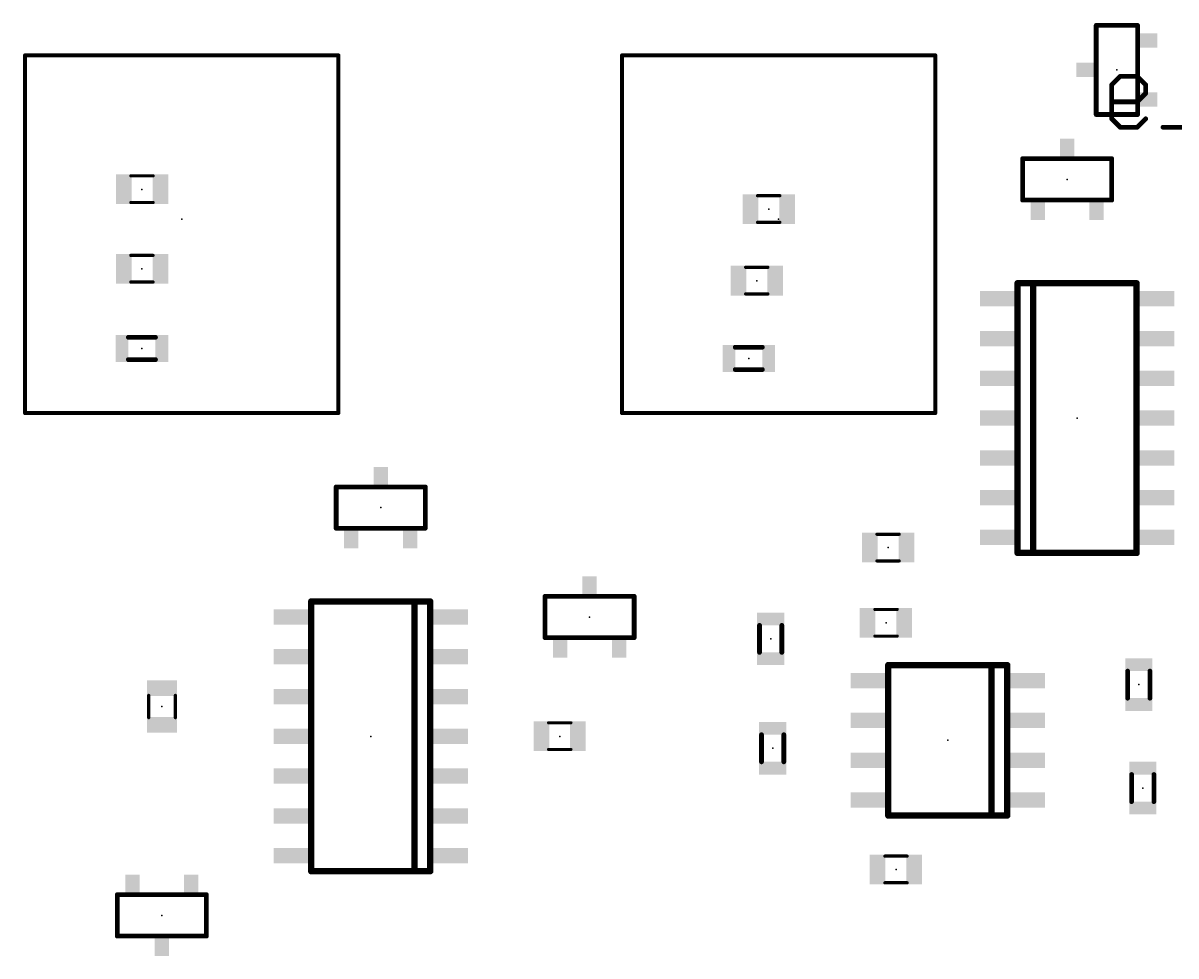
# Model space of a CAD drawing. Extents: x -0.2 to 4.76, y 0.34 to 5.06.
# Drawn here: x 1.901 to 3.349, y 1.624 to 2.796 of the extents above; entities that cross this region are included whole.
import ezdxf

# ---------------------------------------------------------------- set-up
doc = ezdxf.new("R2010")
doc.units = 0
for name, color, linetype in [('21', 253, 'CONTINUOUS'), ('22', 253, 'CONTINUOUS'), ('23', 7, 'CONTINUOUS'), ('24', 7, 'CONTINUOUS'), ('51', 253, 'CONTINUOUS'), ('52', 253, 'CONTINUOUS')]:
    doc.layers.add(name, color=color, linetype=linetype)

# ---------------------------------------------------------------- blocks, each defined once
blk = doc.blocks.new('RECT')
blk.add_solid([(-0.5, -0.5), (0.5, -0.5), (-0.5, 0.5), (0.5, 0.5)])

msp = doc.modelspace()

# ---------------------------------------------------------------- linework, layer by layer
at = {"layer": '21'}
for points, const_width in [([(3.249, 2.7935), (3.281, 2.7935)], 0.006), ([(3.249, 2.7715), (3.249, 2.7935)], 0.006), ([(1.90315, 2.55), (1.90315, 2.755906)], 0.005), ([(1.90315, 2.755906), (2.29685, 2.755906)], 0.005), ([(2.29685, 2.755906), (2.29685, 2.55)], 0.005), ([(2.65315, 2.55), (2.65315, 2.755906)], 0.005), ([(2.65315, 2.755906), (3.04685, 2.755906)], 0.005), ([(3.04685, 2.755906), (3.04685, 2.55)], 0.005), ([(3.249, 2.6815), (3.249, 2.7035)], 0.006), ([(3.281, 2.6815), (3.249, 2.6815)], 0.006), ([(3.1565, 2.594), (3.1565, 2.626)], 0.006), ([(3.1565, 2.626), (3.1785, 2.626)], 0.006), ([(3.2465, 2.626), (3.2685, 2.626)], 0.006), ([(3.2685, 2.626), (3.2685, 2.594)], 0.006), ([(1.90315, 2.306299), (1.90315, 2.55)], 0.005), ([(2.29685, 2.55), (2.29685, 2.306299)], 0.005), ([(2.65315, 2.306299), (2.65315, 2.55)], 0.005), ([(3.04685, 2.55), (3.04685, 2.306299)], 0.005), ([(2.29685, 2.306299), (1.90315, 2.306299)], 0.005), ([(3.04685, 2.306299), (2.65315, 2.306299)], 0.005), ([(2.294, 2.1815), (2.294, 2.2135)], 0.006), ([(2.294, 2.2135), (2.316, 2.2135)], 0.006), ([(2.384, 2.2135), (2.406, 2.2135)], 0.006), ([(2.406, 2.2135), (2.406, 2.1815)], 0.006), ([(2.5565, 2.044), (2.5565, 2.076)], 0.006), ([(2.5565, 2.076), (2.5785, 2.076)], 0.006), ([(2.6465, 2.076), (2.6685, 2.076)], 0.006), ([(2.6685, 2.076), (2.6685, 2.044)], 0.006), ([(2.019, 1.649), (2.019, 1.681)], 0.006), ([(2.131, 1.681), (2.131, 1.649)], 0.006), ([(2.041, 1.649), (2.019, 1.649)], 0.006), ([(2.131, 1.649), (2.109, 1.649)], 0.006)]:
    msp.add_lwpolyline(points, dxfattribs=dict(at, const_width=const_width))
for points, const_width in [([(3.249, 2.795, 1), (3.249, 2.792)], 0.003), ([(3.2505, 2.7935, 1), (3.2475, 2.7935)], 0.003), ([(3.281, 2.792, 1), (3.281, 2.795)], 0.003), ([(3.2475, 2.7715, 1), (3.2505, 2.7715)], 0.003), ([(1.9044, 2.755906, 1), (1.9019, 2.755906)], 0.0025), ([(1.90315, 2.757156, 1), (1.90315, 2.754656)], 0.0025), ([(2.2981, 2.755906, 1), (2.2956, 2.755906)], 0.0025), ([(2.29685, 2.754656, 1), (2.29685, 2.757156)], 0.0025), ([(2.6544, 2.755906, 1), (2.6519, 2.755906)], 0.0025), ([(2.65315, 2.757156, 1), (2.65315, 2.754656)], 0.0025), ([(3.0481, 2.755906, 1), (3.0456, 2.755906)], 0.0025), ([(3.04685, 2.754656, 1), (3.04685, 2.757156)], 0.0025), ([(3.2505, 2.7035, 1), (3.2475, 2.7035)], 0.003), ([(3.249, 2.683, 1), (3.249, 2.68)], 0.003), ([(3.2475, 2.6815, 1), (3.2505, 2.6815)], 0.003), ([(3.281, 2.68, 1), (3.281, 2.683)], 0.003), ([(3.158, 2.626, 1), (3.155, 2.626)], 0.003), ([(3.1565, 2.6275, 1), (3.1565, 2.6245)], 0.003), ([(3.1785, 2.6245, 1), (3.1785, 2.6275)], 0.003), ([(3.2465, 2.6275, 1), (3.2465, 2.6245)], 0.003), ([(3.27, 2.626, 1), (3.267, 2.626)], 0.003), ([(3.2685, 2.6245, 1), (3.2685, 2.6275)], 0.003), ([(3.155, 2.594, 1), (3.158, 2.594)], 0.003), ([(3.267, 2.594, 1), (3.27, 2.594)], 0.003), ([(1.9044, 2.55, 1), (1.9019, 2.55)], 0.0025), ([(1.9019, 2.55, 1), (1.9044, 2.55)], 0.0025), ([(2.2981, 2.55, 1), (2.2956, 2.55)], 0.0025), ([(2.2956, 2.55, 1), (2.2981, 2.55)], 0.0025), ([(2.6544, 2.55, 1), (2.6519, 2.55)], 0.0025), ([(2.6519, 2.55, 1), (2.6544, 2.55)], 0.0025), ([(3.0481, 2.55, 1), (3.0456, 2.55)], 0.0025), ([(3.0456, 2.55, 1), (3.0481, 2.55)], 0.0025), ([(1.90315, 2.307549, 1), (1.90315, 2.305049)], 0.0025), ([(1.9019, 2.306299, 1), (1.9044, 2.306299)], 0.0025), ([(2.2956, 2.306299, 1), (2.2981, 2.306299)], 0.0025), ([(2.29685, 2.305049, 1), (2.29685, 2.307549)], 0.0025), ([(2.65315, 2.307549, 1), (2.65315, 2.305049)], 0.0025), ([(2.6519, 2.306299, 1), (2.6544, 2.306299)], 0.0025), ([(3.0456, 2.306299, 1), (3.0481, 2.306299)], 0.0025), ([(3.04685, 2.305049, 1), (3.04685, 2.307549)], 0.0025), ([(2.2955, 2.2135, 1), (2.2925, 2.2135)], 0.003), ([(2.294, 2.215, 1), (2.294, 2.212)], 0.003), ([(2.316, 2.212, 1), (2.316, 2.215)], 0.003), ([(2.384, 2.215, 1), (2.384, 2.212)], 0.003), ([(2.4075, 2.2135, 1), (2.4045, 2.2135)], 0.003), ([(2.406, 2.212, 1), (2.406, 2.215)], 0.003), ([(2.2925, 2.1815, 1), (2.2955, 2.1815)], 0.003), ([(2.4045, 2.1815, 1), (2.4075, 2.1815)], 0.003), ([(2.558, 2.076, 1), (2.555, 2.076)], 0.003), ([(2.5565, 2.0775, 1), (2.5565, 2.0745)], 0.003), ([(2.5785, 2.0745, 1), (2.5785, 2.0775)], 0.003), ([(2.6465, 2.0775, 1), (2.6465, 2.0745)], 0.003), ([(2.67, 2.076, 1), (2.667, 2.076)], 0.003), ([(2.6685, 2.0745, 1), (2.6685, 2.0775)], 0.003), ([(2.555, 2.044, 1), (2.558, 2.044)], 0.003), ([(2.667, 2.044, 1), (2.67, 2.044)], 0.003), ([(2.0205, 1.681, 1), (2.0175, 1.681)], 0.003), ([(2.1325, 1.681, 1), (2.1295, 1.681)], 0.003), ([(2.019, 1.6505, 1), (2.019, 1.6475)], 0.003), ([(2.041, 1.6475, 1), (2.041, 1.6505)], 0.003), ([(2.109, 1.6505, 1), (2.109, 1.6475)], 0.003), ([(2.131, 1.6475, 1), (2.131, 1.6505)], 0.003), ([(2.0175, 1.649, 1), (2.0205, 1.649)], 0.003), ([(2.1295, 1.649, 1), (2.1325, 1.649)], 0.003)]:
    msp.add_lwpolyline(points, format="xyb", dxfattribs=dict(at, const_width=const_width))
at = {"layer": '22', "const_width": 0.006}
for points in [[(3.268535, 2.718879), (3.279211, 2.729555)], [(3.279211, 2.729555), (3.300562, 2.729555)], [(3.300562, 2.729555), (3.311238, 2.718879)], [(3.268535, 2.676176), (3.268535, 2.718879)], [(3.311238, 2.708203), (3.300562, 2.697527)], [(3.311238, 2.718879), (3.311238, 2.708203)], [(3.300562, 2.697527), (3.268535, 2.697527)], [(3.279211, 2.6655), (3.268535, 2.676176)], [(3.300562, 2.6655), (3.279211, 2.6655)], [(3.311238, 2.676176), (3.300562, 2.6655)], [(3.375693, 2.6655), (3.33299, 2.6655)]]:
    msp.add_lwpolyline(points, dxfattribs=at)
at = {"layer": '22', "const_width": 0.003}
for points in [[(3.279211, 2.731055, 1), (3.279211, 2.728055)], [(3.280271, 2.728494, 1), (3.27815, 2.730615)], [(3.301623, 2.730615, 1), (3.299501, 2.728494)], [(3.300562, 2.728055, 1), (3.300562, 2.731055)], [(3.267474, 2.71994, 1), (3.269595, 2.717818)], [(3.270035, 2.718879, 1), (3.267035, 2.718879)], [(3.312738, 2.718879, 1), (3.309738, 2.718879)], [(3.309738, 2.708203, 1), (3.312738, 2.708203)], [(3.310177, 2.717818, 1), (3.312298, 2.71994)], [(3.312298, 2.707142, 1), (3.310177, 2.709264)], [(3.268535, 2.699027, 1), (3.268535, 2.696027)], [(3.299501, 2.698588, 1), (3.301623, 2.696467)], [(3.300562, 2.696027, 1), (3.300562, 2.699027)], [(3.269595, 2.677236, 1), (3.267474, 2.675115)], [(3.267035, 2.676176, 1), (3.270035, 2.676176)], [(3.279211, 2.667, 1), (3.279211, 2.664)], [(3.27815, 2.664439, 1), (3.280271, 2.666561)], [(3.299501, 2.666561, 1), (3.301623, 2.664439)], [(3.300562, 2.664, 1), (3.300562, 2.667)], [(3.312298, 2.675115, 1), (3.310177, 2.677236)], [(3.33299, 2.667, 1), (3.33299, 2.664)]]:
    msp.add_lwpolyline(points, format="xyb", dxfattribs=at)
at = {"layer": '23'}
for p in [(3.275, 2.7375), (3.2125, 2.6), (2.1, 2.55), (2.85, 2.55), (3.225, 2.3), (2.35, 2.1875), (2.9875, 2.1375), (2.6125, 2.05), (2.985, 2.0425), (2.84, 2.0225), (3.3025, 1.965), (2.075, 1.9375), (2.3375, 1.9), (2.575, 1.9), (2.8425, 1.885), (3.0625, 1.895), (3.3075, 1.835), (2.9975, 1.7325), (2.075, 1.675)]:
    msp.add_point(p, dxfattribs=at)
at = {"layer": '24'}
for p in [(2.05, 2.5875), (2.8375, 2.5625), (2.05, 2.4875), (2.8225, 2.4725), (2.05, 2.3875), (2.8125, 2.375)]:
    msp.add_point(p, dxfattribs=at)
at = {"layer": '51'}
for points, const_width in [([(3.249, 2.7935), (3.301, 2.7935)], 0.006), ([(3.249, 2.6815), (3.249, 2.7935)], 0.006), ([(3.301, 2.7935), (3.301, 2.6815)], 0.006), ([(3.301, 2.6815), (3.249, 2.6815)], 0.006), ([(3.1565, 2.574), (3.1565, 2.626)], 0.006), ([(3.1565, 2.626), (3.2685, 2.626)], 0.006), ([(3.2685, 2.626), (3.2685, 2.574)], 0.006), ([(3.2685, 2.574), (3.1565, 2.574)], 0.006), ([(3.150197, 2.130512), (3.150197, 2.469488)], 0.008), ([(3.150197, 2.469488), (3.169882, 2.469488)], 0.008), ([(3.169882, 2.469488), (3.299803, 2.469488)], 0.008), ([(3.169882, 2.130512), (3.169882, 2.469488)], 0.008), ([(3.299803, 2.469488), (3.299803, 2.130512)], 0.008), ([(2.294, 2.1615), (2.294, 2.2135)], 0.006), ([(2.294, 2.2135), (2.406, 2.2135)], 0.006), ([(2.406, 2.2135), (2.406, 2.1615)], 0.006), ([(2.406, 2.1615), (2.294, 2.1615)], 0.006), ([(3.001516, 2.153996), (2.973484, 2.153996)], 0.004), ([(3.169882, 2.130512), (3.150197, 2.130512)], 0.008), ([(3.299803, 2.130512), (3.169882, 2.130512)], 0.008), ([(3.001516, 2.120492), (2.973484, 2.120492)], 0.004), ([(2.262697, 2.069488), (2.392618, 2.069488)], 0.008), ([(2.262697, 1.730512), (2.262697, 2.069488)], 0.008), ([(2.392618, 2.069488), (2.392618, 1.730512)], 0.008), ([(2.392618, 2.069488), (2.412303, 2.069488)], 0.008), ([(2.412303, 2.069488), (2.412303, 1.730512)], 0.008), ([(2.5565, 2.024), (2.5565, 2.076)], 0.006), ([(2.5565, 2.076), (2.6685, 2.076)], 0.006), ([(2.6685, 2.076), (2.6685, 2.024)], 0.006), ([(2.970984, 2.059508), (2.999016, 2.059508)], 0.004), ([(2.825984, 2.039508), (2.825984, 2.005492)], 0.006), ([(2.854016, 2.005492), (2.854016, 2.039508)], 0.006), ([(2.970984, 2.026004), (2.999016, 2.026004)], 0.004), ([(2.6685, 2.024), (2.5565, 2.024)], 0.006), ([(2.987697, 1.989488), (3.117618, 1.989488)], 0.008), ([(2.987697, 1.800512), (2.987697, 1.989488)], 0.008), ([(3.117618, 1.989488), (3.137303, 1.989488)], 0.008), ([(3.117618, 1.989488), (3.117618, 1.800512)], 0.008), ([(3.137303, 1.989488), (3.137303, 1.800512)], 0.008), ([(3.288484, 1.982008), (3.288484, 1.947992)], 0.006), ([(3.316516, 1.947992), (3.316516, 1.982008)], 0.006), ([(2.058504, 1.951516), (2.058504, 1.923484)], 0.004), ([(2.092008, 1.951516), (2.092008, 1.923484)], 0.004), ([(2.560984, 1.917008), (2.589016, 1.917008)], 0.004), ([(2.828484, 1.902008), (2.828484, 1.867992)], 0.006), ([(2.856516, 1.867992), (2.856516, 1.902008)], 0.006), ([(2.560984, 1.883504), (2.589016, 1.883504)], 0.004), ([(3.293484, 1.852008), (3.293484, 1.817992)], 0.006), ([(3.321516, 1.817992), (3.321516, 1.852008)], 0.006), ([(3.117618, 1.800512), (2.987697, 1.800512)], 0.008), ([(3.137303, 1.800512), (3.117618, 1.800512)], 0.008), ([(2.983484, 1.749508), (3.011516, 1.749508)], 0.004), ([(2.392618, 1.730512), (2.262697, 1.730512)], 0.008), ([(2.412303, 1.730512), (2.392618, 1.730512)], 0.008), ([(2.983484, 1.716004), (3.011516, 1.716004)], 0.004), ([(2.019, 1.649), (2.019, 1.701)], 0.006), ([(2.019, 1.701), (2.131, 1.701)], 0.006), ([(2.131, 1.701), (2.131, 1.649)], 0.006), ([(2.131, 1.649), (2.019, 1.649)], 0.006)]:
    msp.add_lwpolyline(points, dxfattribs=dict(at, const_width=const_width))
for points, const_width in [([(3.249, 2.795, 1), (3.249, 2.792)], 0.003), ([(3.2505, 2.7935, 1), (3.2475, 2.7935)], 0.003), ([(3.3025, 2.7935, 1), (3.2995, 2.7935)], 0.003), ([(3.301, 2.792, 1), (3.301, 2.795)], 0.003), ([(3.249, 2.683, 1), (3.249, 2.68)], 0.003), ([(3.2475, 2.6815, 1), (3.2505, 2.6815)], 0.003), ([(3.2995, 2.6815, 1), (3.3025, 2.6815)], 0.003), ([(3.301, 2.68, 1), (3.301, 2.683)], 0.003), ([(3.158, 2.626, 1), (3.155, 2.626)], 0.003), ([(3.1565, 2.6275, 1), (3.1565, 2.6245)], 0.003), ([(3.27, 2.626, 1), (3.267, 2.626)], 0.003), ([(3.2685, 2.6245, 1), (3.2685, 2.6275)], 0.003), ([(3.1565, 2.5755, 1), (3.1565, 2.5725)], 0.003), ([(3.155, 2.574, 1), (3.158, 2.574)], 0.003), ([(3.267, 2.574, 1), (3.27, 2.574)], 0.003), ([(3.2685, 2.5725, 1), (3.2685, 2.5755)], 0.003), ([(3.152197, 2.469488, 1), (3.148197, 2.469488)], 0.004), ([(3.150197, 2.471488, 1), (3.150197, 2.467488)], 0.004), ([(3.169882, 2.471488, 1), (3.169882, 2.467488)], 0.004), ([(3.171882, 2.469488, 1), (3.167882, 2.469488)], 0.004), ([(3.169882, 2.467488, 1), (3.169882, 2.471488)], 0.004), ([(3.301803, 2.469488, 1), (3.297803, 2.469488)], 0.004), ([(3.299803, 2.467488, 1), (3.299803, 2.471488)], 0.004), ([(2.2955, 2.2135, 1), (2.2925, 2.2135)], 0.003), ([(2.294, 2.215, 1), (2.294, 2.212)], 0.003), ([(2.4075, 2.2135, 1), (2.4045, 2.2135)], 0.003), ([(2.406, 2.212, 1), (2.406, 2.215)], 0.003), ([(2.294, 2.163, 1), (2.294, 2.16)], 0.003), ([(2.2925, 2.1615, 1), (2.2955, 2.1615)], 0.003), ([(2.4045, 2.1615, 1), (2.4075, 2.1615)], 0.003), ([(2.406, 2.16, 1), (2.406, 2.163)], 0.003), ([(2.973484, 2.154996, 1), (2.973484, 2.152996)], 0.002), ([(3.001516, 2.152996, 1), (3.001516, 2.154996)], 0.002), ([(3.150197, 2.132512, 1), (3.150197, 2.128512)], 0.004), ([(3.148197, 2.130512, 1), (3.152197, 2.130512)], 0.004), ([(3.169882, 2.132512, 1), (3.169882, 2.128512)], 0.004), ([(3.167882, 2.130512, 1), (3.171882, 2.130512)], 0.004), ([(3.169882, 2.128512, 1), (3.169882, 2.132512)], 0.004), ([(3.297803, 2.130512, 1), (3.301803, 2.130512)], 0.004), ([(3.299803, 2.128512, 1), (3.299803, 2.132512)], 0.004), ([(2.973484, 2.121492, 1), (2.973484, 2.119492)], 0.002), ([(3.001516, 2.119492, 1), (3.001516, 2.121492)], 0.002), ([(2.262697, 2.071488, 1), (2.262697, 2.067488)], 0.004), ([(2.264697, 2.069488, 1), (2.260697, 2.069488)], 0.004), ([(2.394618, 2.069488, 1), (2.390618, 2.069488)], 0.004), ([(2.392618, 2.071488, 1), (2.392618, 2.067488)], 0.004), ([(2.392618, 2.067488, 1), (2.392618, 2.071488)], 0.004), ([(2.414303, 2.069488, 1), (2.410303, 2.069488)], 0.004), ([(2.412303, 2.067488, 1), (2.412303, 2.071488)], 0.004), ([(2.558, 2.076, 1), (2.555, 2.076)], 0.003), ([(2.5565, 2.0775, 1), (2.5565, 2.0745)], 0.003), ([(2.67, 2.076, 1), (2.667, 2.076)], 0.003), ([(2.6685, 2.0745, 1), (2.6685, 2.0775)], 0.003), ([(2.970984, 2.060508, 1), (2.970984, 2.058508)], 0.002), ([(2.999016, 2.058508, 1), (2.999016, 2.060508)], 0.002), ([(2.827484, 2.039508, 1), (2.824484, 2.039508)], 0.003), ([(2.855516, 2.039508, 1), (2.852516, 2.039508)], 0.003), ([(2.970984, 2.027004, 1), (2.970984, 2.025004)], 0.002), ([(2.999016, 2.025004, 1), (2.999016, 2.027004)], 0.002), ([(2.5565, 2.0255, 1), (2.5565, 2.0225)], 0.003), ([(2.555, 2.024, 1), (2.558, 2.024)], 0.003), ([(2.667, 2.024, 1), (2.67, 2.024)], 0.003), ([(2.6685, 2.0225, 1), (2.6685, 2.0255)], 0.003), ([(2.824484, 2.005492, 1), (2.827484, 2.005492)], 0.003), ([(2.852516, 2.005492, 1), (2.855516, 2.005492)], 0.003), ([(2.987697, 1.991488, 1), (2.987697, 1.987488)], 0.004), ([(2.989697, 1.989488, 1), (2.985697, 1.989488)], 0.004), ([(3.117618, 1.991488, 1), (3.117618, 1.987488)], 0.004), ([(3.119618, 1.989488, 1), (3.115618, 1.989488)], 0.004), ([(3.117618, 1.987488, 1), (3.117618, 1.991488)], 0.004), ([(3.139303, 1.989488, 1), (3.135303, 1.989488)], 0.004), ([(3.137303, 1.987488, 1), (3.137303, 1.991488)], 0.004), ([(3.289984, 1.982008, 1), (3.286984, 1.982008)], 0.003), ([(3.318016, 1.982008, 1), (3.315016, 1.982008)], 0.003), ([(2.059504, 1.951516, 1), (2.057504, 1.951516)], 0.002), ([(2.093008, 1.951516, 1), (2.091008, 1.951516)], 0.002), ([(3.286984, 1.947992, 1), (3.289984, 1.947992)], 0.003), ([(3.315016, 1.947992, 1), (3.318016, 1.947992)], 0.003), ([(2.057504, 1.923484, 1), (2.059504, 1.923484)], 0.002), ([(2.091008, 1.923484, 1), (2.093008, 1.923484)], 0.002), ([(2.560984, 1.918008, 1), (2.560984, 1.916008)], 0.002), ([(2.589016, 1.916008, 1), (2.589016, 1.918008)], 0.002), ([(2.829984, 1.902008, 1), (2.826984, 1.902008)], 0.003), ([(2.858016, 1.902008, 1), (2.855016, 1.902008)], 0.003), ([(2.560984, 1.884504, 1), (2.560984, 1.882504)], 0.002), ([(2.589016, 1.882504, 1), (2.589016, 1.884504)], 0.002), ([(2.826984, 1.867992, 1), (2.829984, 1.867992)], 0.003), ([(2.855016, 1.867992, 1), (2.858016, 1.867992)], 0.003), ([(3.294984, 1.852008, 1), (3.291984, 1.852008)], 0.003), ([(3.323016, 1.852008, 1), (3.320016, 1.852008)], 0.003), ([(3.291984, 1.817992, 1), (3.294984, 1.817992)], 0.003), ([(3.320016, 1.817992, 1), (3.323016, 1.817992)], 0.003), ([(2.987697, 1.802512, 1), (2.987697, 1.798512)], 0.004), ([(2.985697, 1.800512, 1), (2.989697, 1.800512)], 0.004), ([(3.117618, 1.802512, 1), (3.117618, 1.798512)], 0.004), ([(3.115618, 1.800512, 1), (3.119618, 1.800512)], 0.004), ([(3.117618, 1.798512, 1), (3.117618, 1.802512)], 0.004), ([(3.135303, 1.800512, 1), (3.139303, 1.800512)], 0.004), ([(3.137303, 1.798512, 1), (3.137303, 1.802512)], 0.004), ([(2.983484, 1.750508, 1), (2.983484, 1.748508)], 0.002), ([(3.011516, 1.748508, 1), (3.011516, 1.750508)], 0.002), ([(2.262697, 1.732512, 1), (2.262697, 1.728512)], 0.004), ([(2.260697, 1.730512, 1), (2.264697, 1.730512)], 0.004), ([(2.392618, 1.732512, 1), (2.392618, 1.728512)], 0.004), ([(2.390618, 1.730512, 1), (2.394618, 1.730512)], 0.004), ([(2.392618, 1.728512, 1), (2.392618, 1.732512)], 0.004), ([(2.410303, 1.730512, 1), (2.414303, 1.730512)], 0.004), ([(2.412303, 1.728512, 1), (2.412303, 1.732512)], 0.004), ([(2.983484, 1.717004, 1), (2.983484, 1.715004)], 0.002), ([(3.011516, 1.715004, 1), (3.011516, 1.717004)], 0.002), ([(2.0205, 1.701, 1), (2.0175, 1.701)], 0.003), ([(2.019, 1.7025, 1), (2.019, 1.6995)], 0.003), ([(2.1325, 1.701, 1), (2.1295, 1.701)], 0.003), ([(2.131, 1.6995, 1), (2.131, 1.7025)], 0.003), ([(2.019, 1.6505, 1), (2.019, 1.6475)], 0.003), ([(2.131, 1.6475, 1), (2.131, 1.6505)], 0.003), ([(2.0175, 1.649, 1), (2.0205, 1.649)], 0.003), ([(2.1295, 1.649, 1), (2.1325, 1.649)], 0.003)]:
    msp.add_lwpolyline(points, format="xyb", dxfattribs=dict(at, const_width=const_width))
at = {"layer": '52'}
for points, const_width in [([(2.064016, 2.604508), (2.035984, 2.604508)], 0.004), ([(2.851516, 2.579508), (2.823484, 2.579508)], 0.004), ([(2.064016, 2.571004), (2.035984, 2.571004)], 0.004), ([(2.851516, 2.546004), (2.823484, 2.546004)], 0.004), ([(2.064016, 2.504508), (2.035984, 2.504508)], 0.004), ([(2.836516, 2.489508), (2.808484, 2.489508)], 0.004), ([(2.064016, 2.471004), (2.035984, 2.471004)], 0.004), ([(2.836516, 2.456004), (2.808484, 2.456004)], 0.004), ([(2.032992, 2.401516), (2.067008, 2.401516)], 0.006), ([(2.795492, 2.389016), (2.829508, 2.389016)], 0.006), ([(2.067008, 2.373484), (2.032992, 2.373484)], 0.006), ([(2.829508, 2.360984), (2.795492, 2.360984)], 0.006)]:
    msp.add_lwpolyline(points, dxfattribs=dict(at, const_width=const_width))
for points, const_width in [([(2.035984, 2.605508, 1), (2.035984, 2.603508)], 0.002), ([(2.064016, 2.603508, 1), (2.064016, 2.605508)], 0.002), ([(2.823484, 2.580508, 1), (2.823484, 2.578508)], 0.002), ([(2.851516, 2.578508, 1), (2.851516, 2.580508)], 0.002), ([(2.035984, 2.572004, 1), (2.035984, 2.570004)], 0.002), ([(2.064016, 2.570004, 1), (2.064016, 2.572004)], 0.002), ([(2.823484, 2.547004, 1), (2.823484, 2.545004)], 0.002), ([(2.851516, 2.545004, 1), (2.851516, 2.547004)], 0.002), ([(2.035984, 2.505508, 1), (2.035984, 2.503508)], 0.002), ([(2.064016, 2.503508, 1), (2.064016, 2.505508)], 0.002), ([(2.808484, 2.490508, 1), (2.808484, 2.488508)], 0.002), ([(2.836516, 2.488508, 1), (2.836516, 2.490508)], 0.002), ([(2.035984, 2.472004, 1), (2.035984, 2.470004)], 0.002), ([(2.064016, 2.470004, 1), (2.064016, 2.472004)], 0.002), ([(2.808484, 2.457004, 1), (2.808484, 2.455004)], 0.002), ([(2.836516, 2.455004, 1), (2.836516, 2.457004)], 0.002), ([(2.032992, 2.403016, 1), (2.032992, 2.400016)], 0.003), ([(2.067008, 2.400016, 1), (2.067008, 2.403016)], 0.003), ([(2.795492, 2.390516, 1), (2.795492, 2.387516)], 0.003), ([(2.829508, 2.387516, 1), (2.829508, 2.390516)], 0.003), ([(2.032992, 2.374984, 1), (2.032992, 2.371984)], 0.003), ([(2.067008, 2.371984, 1), (2.067008, 2.374984)], 0.003), ([(2.795492, 2.362484, 1), (2.795492, 2.359484)], 0.003), ([(2.829508, 2.359484, 1), (2.829508, 2.362484)], 0.003)]:
    msp.add_lwpolyline(points, format="xyb", dxfattribs=dict(at, const_width=const_width))

# ---------------------------------------------------------------- block references
at = {"layer": '51'}
for p, xscale, yscale, rotation in [((3.3145, 2.7745), 0.018, 0.023, 90), ((3.2355, 2.7375), 0.018, 0.023, 90), ((3.3145, 2.7005), 0.018, 0.023, 90), ((3.124606, 2.45), 0.019291, 0.043307, 270), ((3.325394, 2.45), 0.019291, 0.043307, 270), ((3.124606, 2.4), 0.019291, 0.043307, 270), ((3.325394, 2.4), 0.019291, 0.043307, 270), ((3.124606, 2.35), 0.019291, 0.043307, 270), ((3.325394, 2.35), 0.019291, 0.043307, 270), ((3.124606, 2.3), 0.019291, 0.043307, 270), ((3.325394, 2.3), 0.019291, 0.043307, 270), ((3.124606, 2.25), 0.019291, 0.043307, 270), ((3.325394, 2.25), 0.019291, 0.043307, 270), ((3.124606, 2.2), 0.019291, 0.043307, 270), ((3.325394, 2.2), 0.019291, 0.043307, 270), ((3.124606, 2.15), 0.019291, 0.043307, 270), ((3.325394, 2.15), 0.019291, 0.043307, 270), ((2.964656, 2.137299), 0.019689, 0.037402, 180), ((3.010656, 2.137299), 0.019689, 0.037402, 180), ((2.237106, 2.05), 0.019291, 0.043307, 90), ((2.437894, 2.05), 0.019291, 0.043307, 90), ((2.84, 2.0475), 0.016, 0.034, 90), ((2.237106, 2), 0.019291, 0.043307, 90), ((2.437894, 2), 0.019291, 0.043307, 90), ((2.84, 1.9975), 0.016, 0.034, 90), ((3.3025, 1.99), 0.016, 0.034, 270), ((2.075201, 1.960656), 0.019689, 0.037402, 270), ((2.962106, 1.97), 0.019291, 0.043307, 90), ((3.162894, 1.97), 0.019291, 0.043307, 90), ((2.237106, 1.95), 0.019291, 0.043307, 90), ((2.437894, 1.95), 0.019291, 0.043307, 90), ((3.3025, 1.94), 0.016, 0.034, 270), ((2.962106, 1.92), 0.019291, 0.043307, 90), ((3.162894, 1.92), 0.019291, 0.043307, 90), ((2.075201, 1.914656), 0.019689, 0.037402, 270), ((2.8425, 1.91), 0.016, 0.034, 90), ((2.237106, 1.9), 0.019291, 0.043307, 90), ((2.437894, 1.9), 0.019291, 0.043307, 90), ((2.962106, 1.87), 0.019291, 0.043307, 90), ((3.162894, 1.87), 0.019291, 0.043307, 90), ((2.237106, 1.85), 0.019291, 0.043307, 90), ((2.437894, 1.85), 0.019291, 0.043307, 90), ((2.8425, 1.86), 0.016, 0.034, 90), ((3.3075, 1.86), 0.016, 0.034, 90), ((2.962106, 1.82), 0.019291, 0.043307, 90), ((3.162894, 1.82), 0.019291, 0.043307, 90), ((3.3075, 1.81), 0.016, 0.034, 90), ((2.237106, 1.8), 0.019291, 0.043307, 90), ((2.437894, 1.8), 0.019291, 0.043307, 90), ((2.237106, 1.75), 0.019291, 0.043307, 90), ((2.437894, 1.75), 0.019291, 0.043307, 90), ((2.038, 1.7145), 0.018, 0.023, 180), ((2.112, 1.7145), 0.018, 0.023, 180), ((2.075, 1.6355), 0.018, 0.023, 180)]:
    msp.add_blockref('RECT', p, dxfattribs=dict(at, xscale=xscale, yscale=yscale, rotation=rotation))
for p, xscale, yscale in [((3.2125, 2.6395), 0.018, 0.023), ((3.1755, 2.5605), 0.018, 0.023), ((3.2495, 2.5605), 0.018, 0.023), ((2.35, 2.227), 0.018, 0.023), ((2.313, 2.148), 0.018, 0.023), ((2.387, 2.148), 0.018, 0.023), ((2.6125, 2.0895), 0.018, 0.023), ((2.961844, 2.042701), 0.019689, 0.037402), ((3.007844, 2.042701), 0.019689, 0.037402), ((2.5755, 2.0105), 0.018, 0.023), ((2.6495, 2.0105), 0.018, 0.023), ((2.551844, 1.900201), 0.019689, 0.037402), ((2.597844, 1.900201), 0.019689, 0.037402), ((2.974344, 1.732701), 0.019689, 0.037402), ((3.020344, 1.732701), 0.019689, 0.037402)]:
    msp.add_blockref('RECT', p, dxfattribs=dict(at, xscale=xscale, yscale=yscale))
at = {"layer": '52', "xscale": 0.019689, "yscale": 0.037402, "rotation": 180}
for p in [(2.027156, 2.587701), (2.073156, 2.587701), (2.814656, 2.562701), (2.860656, 2.562701), (2.027156, 2.487701), (2.073156, 2.487701), (2.799656, 2.472701), (2.845656, 2.472701)]:
    msp.add_blockref('RECT', p, dxfattribs=at)
at = {"layer": '52', "xscale": 0.016, "yscale": 0.034}
for p in [(2.025, 2.3875), (2.075, 2.3875), (2.7875, 2.375), (2.8375, 2.375)]:
    msp.add_blockref('RECT', p, dxfattribs=at)

doc.saveas('drawing.dxf')
